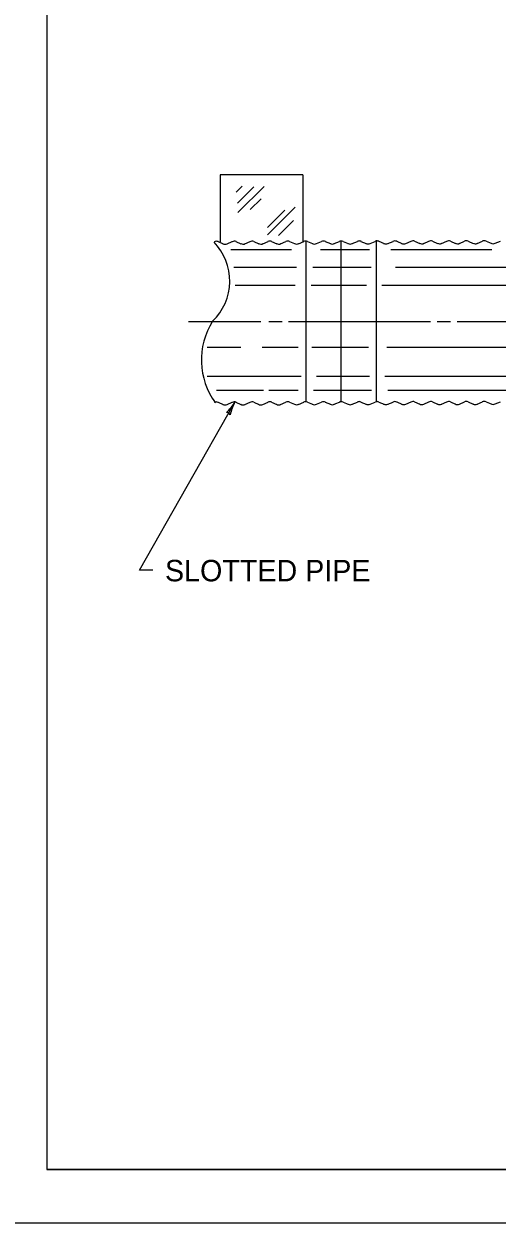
# Model space of a CAD drawing. Extents: x 997.6 to 1037.2, y 998.9 to 1022.9.
# Drawn here: x 1006.79 to 1011.2, y 1000 to 1011.19 of the extents above; entities that cross this region are included whole.
import ezdxf

# ---------------------------------------------------------------- set-up
doc = ezdxf.new("R2010")
doc.units = 0
for name, color, linetype in [('Level 1', 7, 'Continuous'), ('Level 10', 7, 'Continuous'), ('Level 11', 7, 'Continuous'), ('Level 14', 7, 'Continuous')]:
    doc.layers.add(name, color=color, linetype=linetype)

msp = doc.modelspace()

# ---------------------------------------------------------------- linework, layer by layer
at = {"layer": 'Level 1'}
for p, q in [((1008.616, 1009.782), (1008.616, 1009.157)), ((1009.072, 1009.782), (1008.616, 1009.782)), ((1009.387, 1009.782), (1009.072, 1009.782)), ((1009.387, 1009.782), (1009.387, 1009.157)), ((1008.765, 1009.62), (1008.821, 1009.676)), ((1008.777, 1009.517), (1008.93, 1009.67)), ((1008.783, 1009.43), (1009.027, 1009.675)), ((1008.898, 1009.459), (1008.999, 1009.56)), ((1009.059, 1009.223), (1009.317, 1009.481)), ((1009.059, 1009.292), (1009.22, 1009.454)), ((1009.162, 1009.217), (1009.302, 1009.356)), ((1008.597, 1009.16), (1008.645, 1009.139)), ((1008.681, 1009.139), (1008.73, 1009.16)), ((1008.715, 1009.087), (1009.072, 1009.087)), ((1008.764, 1009.16), (1008.811, 1009.14)), ((1008.848, 1009.14), (1008.897, 1009.16)), ((1008.93, 1009.161), (1008.978, 1009.14)), ((1009.015, 1009.14), (1009.063, 1009.16)), ((1009.072, 1009.087), (1009.281, 1009.087)), ((1009.097, 1009.161), (1009.145, 1009.14)), ((1009.181, 1009.14), (1009.23, 1009.161)), ((1009.264, 1009.161), (1009.311, 1009.141)), ((1009.348, 1009.14), (1009.397, 1009.161)), ((1009.418, 1007.666), (1009.418, 1009.166)), ((1009.43, 1009.161), (1009.478, 1009.141)), ((1009.515, 1009.141), (1009.563, 1009.161)), ((1009.553, 1009.087), (1010.01, 1009.087)), ((1009.597, 1009.162), (1009.645, 1009.141)), ((1009.681, 1009.141), (1009.73, 1009.161)), ((1009.746, 1007.665), (1009.746, 1009.165)), ((1009.764, 1009.162), (1009.811, 1009.141)), ((1009.848, 1009.141), (1009.897, 1009.162)), ((1009.93, 1009.162), (1009.978, 1009.142)), ((1010.015, 1009.142), (1010.063, 1009.162)), ((1010.075, 1007.672), (1010.075, 1009.172)), ((1010.097, 1009.163), (1010.145, 1009.142)), ((1010.181, 1009.142), (1010.23, 1009.162)), ((1010.209, 1009.087), (1011.152, 1009.087)), ((1010.264, 1009.163), (1010.311, 1009.142)), ((1010.348, 1009.142), (1010.397, 1009.163)), ((1010.43, 1009.163), (1010.478, 1009.143)), ((1010.515, 1009.142), (1010.563, 1009.163)), ((1010.597, 1009.163), (1010.645, 1009.143)), ((1010.681, 1009.143), (1010.73, 1009.163)), ((1010.764, 1009.164), (1010.811, 1009.143)), ((1010.848, 1009.143), (1010.897, 1009.163)), ((1010.93, 1009.164), (1010.978, 1009.143)), ((1011.015, 1009.143), (1011.063, 1009.164)), ((1011.097, 1009.164), (1011.145, 1009.144)), ((1011.181, 1009.144), (1011.23, 1009.164)), ((1008.743, 1008.92), (1009.072, 1008.92)), ((1009.072, 1008.92), (1009.329, 1008.92)), ((1009.481, 1008.92), (1010.024, 1008.92)), ((1010.252, 1008.92), (1011.409, 1008.92)), ((1008.757, 1008.753), (1009.072, 1008.753)), ((1009.072, 1008.753), (1009.315, 1008.753)), ((1009.467, 1008.753), (1009.981, 1008.753)), ((1010.124, 1008.753), (1011.499, 1008.753)), ((1008.322, 1008.415), (1008.995, 1008.415)), ((1009.072, 1008.415), (1009.194, 1008.415)), ((1009.255, 1008.415), (1010.577, 1008.415)), ((1008.495, 1008.173), (1008.81, 1008.173)), ((1009.01, 1008.173), (1009.072, 1008.173)), ((1009.072, 1008.173), (1009.343, 1008.173)), ((1009.472, 1008.173), (1010, 1008.173)), ((1010.171, 1008.173), (1011.842, 1008.173)), ((1008.495, 1007.905), (1009.072, 1007.905)), ((1009.072, 1007.905), (1009.372, 1007.905)), ((1009.515, 1007.905), (1010.01, 1007.905)), ((1010.152, 1007.905), (1011.899, 1007.905)), ((1008.582, 1007.772), (1009.021, 1007.772)), ((1009.072, 1007.772), (1009.343, 1007.772)), ((1009.486, 1007.772), (1010.029, 1007.772)), ((1010.181, 1007.772), (1012.07, 1007.772)), ((1007.865, 1006.094), (1008.754, 1007.662)), ((1008.597, 1007.66), (1008.645, 1007.639)), ((1008.681, 1007.639), (1008.73, 1007.66)), ((1008.764, 1007.66), (1008.811, 1007.64)), ((1008.848, 1007.64), (1008.897, 1007.66)), ((1008.93, 1007.66), (1008.978, 1007.64)), ((1009.015, 1007.64), (1009.063, 1007.66)), ((1009.097, 1007.661), (1009.145, 1007.64)), ((1009.181, 1007.64), (1009.23, 1007.661)), ((1009.264, 1007.661), (1009.311, 1007.641)), ((1009.348, 1007.64), (1009.397, 1007.661)), ((1009.43, 1007.661), (1009.478, 1007.641)), ((1009.515, 1007.641), (1009.563, 1007.661)), ((1009.597, 1007.662), (1009.645, 1007.641)), ((1009.681, 1007.641), (1009.746, 1007.668)), ((1009.764, 1007.662), (1009.811, 1007.641)), ((1009.848, 1007.641), (1009.897, 1007.662)), ((1009.93, 1007.662), (1009.978, 1007.642)), ((1010.015, 1007.642), (1010.063, 1007.662)), ((1010.097, 1007.662), (1010.145, 1007.642)), ((1010.181, 1007.642), (1010.23, 1007.662)), ((1010.264, 1007.663), (1010.311, 1007.642)), ((1010.348, 1007.642), (1010.397, 1007.663)), ((1010.43, 1007.663), (1010.478, 1007.643)), ((1010.515, 1007.642), (1010.563, 1007.663)), ((1010.597, 1007.663), (1010.645, 1007.643)), ((1010.681, 1007.643), (1010.73, 1007.663)), ((1010.764, 1007.664), (1010.811, 1007.643)), ((1010.848, 1007.643), (1010.897, 1007.663)), ((1010.93, 1007.664), (1010.978, 1007.643)), ((1011.015, 1007.643), (1011.063, 1007.664)), ((1011.097, 1007.664), (1011.145, 1007.644)), ((1011.181, 1007.644), (1011.23, 1007.664)), ((1007.99, 1006.094), (1007.865, 1006.094))]:
    msp.add_line(p, q, dxfattribs=at)
for points in [[(1010.64, 1008.415), (1010.765, 1008.415)], [(1010.827, 1008.415), (1012.932, 1008.415)]]:
    msp.add_lwpolyline(points, dxfattribs=at)
for centre, radius, start, end in [((1008.183, 1008.792), 0.523, 313.9791, 43.9928), ((1008.58, 1009.12), 0.043, 90.098, 115.9553), ((1008.58, 1009.12), 0.043, 65.5092, 90.098), ((1008.663, 1009.182), 0.0469, 242.9187, 295.1241), ((1008.747, 1009.12), 0.043, 90.098, 115.9553), ((1008.747, 1009.121), 0.043, 65.5092, 90.098), ((1008.83, 1009.183), 0.0469, 242.9187, 295.1241), ((1008.913, 1009.12), 0.043, 90.098, 115.9553), ((1008.913, 1009.121), 0.043, 65.5092, 90.098), ((1008.996, 1009.183), 0.0469, 242.9187, 295.1241), ((1009.08, 1009.121), 0.043, 90.098, 115.9553), ((1009.08, 1009.121), 0.043, 65.5092, 90.098), ((1009.163, 1009.183), 0.0469, 242.9187, 295.1241), ((1009.247, 1009.121), 0.043, 90.098, 115.9553), ((1009.247, 1009.122), 0.043, 65.5092, 90.098), ((1009.33, 1009.184), 0.0469, 242.9187, 295.1241), ((1009.413, 1009.121), 0.043, 90.098, 115.9553), ((1009.413, 1009.122), 0.043, 65.5092, 90.098), ((1009.496, 1009.184), 0.0469, 242.9187, 295.1241), ((1009.58, 1009.122), 0.043, 90.098, 115.9553), ((1009.58, 1009.122), 0.043, 65.5092, 90.098), ((1009.663, 1009.184), 0.0469, 242.9187, 295.1241), ((1009.747, 1009.122), 0.043, 90.098, 115.9553), ((1009.747, 1009.122), 0.043, 65.5092, 90.098), ((1009.83, 1009.184), 0.0469, 242.9187, 295.1241), ((1009.913, 1009.122), 0.043, 90.098, 115.9553), ((1009.913, 1009.123), 0.043, 65.5092, 90.098), ((1009.996, 1009.185), 0.0469, 242.9187, 295.1241), ((1010.08, 1009.122), 0.043, 90.098, 115.9553), ((1010.08, 1009.123), 0.043, 65.5092, 90.098), ((1010.163, 1009.185), 0.0469, 242.9187, 295.1241), ((1010.247, 1009.123), 0.043, 90.098, 115.9553), ((1010.247, 1009.123), 0.043, 65.5092, 90.098), ((1010.33, 1009.185), 0.0469, 242.9187, 295.1241), ((1010.413, 1009.123), 0.043, 90.098, 115.9553), ((1010.413, 1009.124), 0.043, 65.5092, 90.098), ((1010.496, 1009.186), 0.0469, 242.9187, 295.1241), ((1010.58, 1009.123), 0.043, 90.098, 115.9553), ((1010.58, 1009.124), 0.043, 65.5092, 90.098), ((1010.663, 1009.186), 0.0469, 242.9187, 295.1241), ((1010.747, 1009.123), 0.043, 90.098, 115.9553), ((1010.747, 1009.124), 0.043, 65.5092, 90.098), ((1010.83, 1009.186), 0.0469, 242.9187, 295.1241), ((1010.913, 1009.124), 0.043, 90.098, 115.9553), ((1010.913, 1009.124), 0.043, 65.5092, 90.098), ((1010.996, 1009.186), 0.0469, 242.9187, 295.1241), ((1011.08, 1009.124), 0.043, 90.098, 115.9553), ((1011.08, 1009.125), 0.043, 65.5092, 90.098), ((1011.163, 1009.187), 0.0469, 242.9187, 295.1241), ((1009.115, 1008.055), 0.674, 147.5701, 216.3676), ((1008.58, 1007.62), 0.043, 90.0984, 115.9556), ((1008.58, 1007.62), 0.043, 65.5095, 90.0984), ((1008.663, 1007.682), 0.0469, 242.9191, 295.1245), ((1008.415, 1007.855), 0.39, 311.7911, 330.4378), ((1009.094, 1007.47), 0.39, 150.4439, 169.1127), ((1008.747, 1007.62), 0.043, 90.0984, 115.9556), ((1008.747, 1007.621), 0.043, 65.5095, 90.0984), ((1009.094, 1007.47), 0.39, 150.4317, 150.4439), ((1008.83, 1007.683), 0.0469, 242.9191, 295.1245), ((1008.913, 1007.62), 0.043, 90.0984, 115.9556), ((1008.913, 1007.621), 0.043, 65.5095, 90.0984), ((1008.996, 1007.683), 0.0469, 242.9191, 295.1245), ((1009.08, 1007.621), 0.043, 90.0984, 115.9556), ((1009.08, 1007.621), 0.043, 65.5095, 90.0984), ((1009.163, 1007.683), 0.0469, 242.9191, 295.1245), ((1009.247, 1007.621), 0.043, 90.0984, 115.9556), ((1009.247, 1007.622), 0.043, 65.5095, 90.0984), ((1009.33, 1007.684), 0.0469, 242.9191, 295.1245), ((1009.413, 1007.621), 0.043, 90.0984, 115.9556), ((1009.413, 1007.622), 0.043, 65.5095, 90.0984), ((1009.496, 1007.684), 0.0469, 242.9191, 295.1245), ((1009.58, 1007.621), 0.043, 90.0984, 115.9556), ((1009.58, 1007.622), 0.043, 65.5095, 90.0984), ((1009.663, 1007.684), 0.0469, 242.9191, 295.1245), ((1009.747, 1007.622), 0.043, 90.0984, 115.9556), ((1009.747, 1007.622), 0.043, 65.5095, 90.0984), ((1009.83, 1007.684), 0.0469, 242.9191, 295.1245), ((1009.913, 1007.622), 0.043, 90.0984, 115.9556), ((1009.913, 1007.623), 0.043, 65.5095, 90.0984), ((1009.996, 1007.685), 0.0469, 242.9191, 295.1245), ((1010.08, 1007.622), 0.043, 90.0984, 115.9556), ((1010.08, 1007.623), 0.043, 65.5095, 90.0984), ((1010.163, 1007.685), 0.0469, 242.9191, 295.1245), ((1010.247, 1007.623), 0.043, 90.0984, 115.9556), ((1010.247, 1007.623), 0.043, 65.5095, 90.0984), ((1010.33, 1007.685), 0.0469, 242.9191, 295.1245), ((1010.413, 1007.623), 0.043, 90.0984, 115.9556), ((1010.413, 1007.624), 0.043, 65.5095, 90.0984), ((1010.496, 1007.686), 0.0469, 242.9191, 295.1245), ((1010.58, 1007.623), 0.043, 90.0984, 115.9556), ((1010.58, 1007.624), 0.043, 65.5095, 90.0984), ((1010.663, 1007.686), 0.0469, 242.9191, 295.1245), ((1010.747, 1007.623), 0.043, 90.0984, 115.9556), ((1010.747, 1007.624), 0.043, 65.5095, 90.0984), ((1010.83, 1007.686), 0.0469, 242.9191, 295.1245), ((1010.913, 1007.624), 0.043, 90.0984, 115.9556), ((1010.913, 1007.624), 0.043, 65.5095, 90.0984), ((1010.996, 1007.686), 0.0469, 242.9191, 295.1245), ((1011.08, 1007.624), 0.043, 90.0984, 115.9556), ((1011.08, 1007.625), 0.043, 65.5095, 90.0984), ((1011.163, 1007.687), 0.0469, 242.9191, 295.1245), ((1008.681, 1007.533), 0.0312, 19.2185, 101.3352)]:
    msp.add_arc(centre, radius, start, end, dxfattribs=at)
at = {"layer": 'Level 10'}
for p in [(1007, 1021.5), (1035.5, 1000.5)]:
    msp.add_line(p, (1007, 1000.5), dxfattribs=at)
at = {"layer": 'Level 11'}
msp.add_lwpolyline([(1007, 1000.5), (1035.5, 1000.5), (1035.5, 1021.5), (1007, 1021.5)], close=True, dxfattribs=at)
at = {"layer": 'Level 14'}
msp.add_line((1036, 1000), (1000, 1000), dxfattribs=at)

# ---------------------------------------------------------------- texts
at = {"layer": 'Level 1'}
msp.add_text('SLOTTED PIPE', height=0.2, dxfattribs=at).set_placement((1008.102, 1005.989))

doc.saveas('drawing.dxf')
